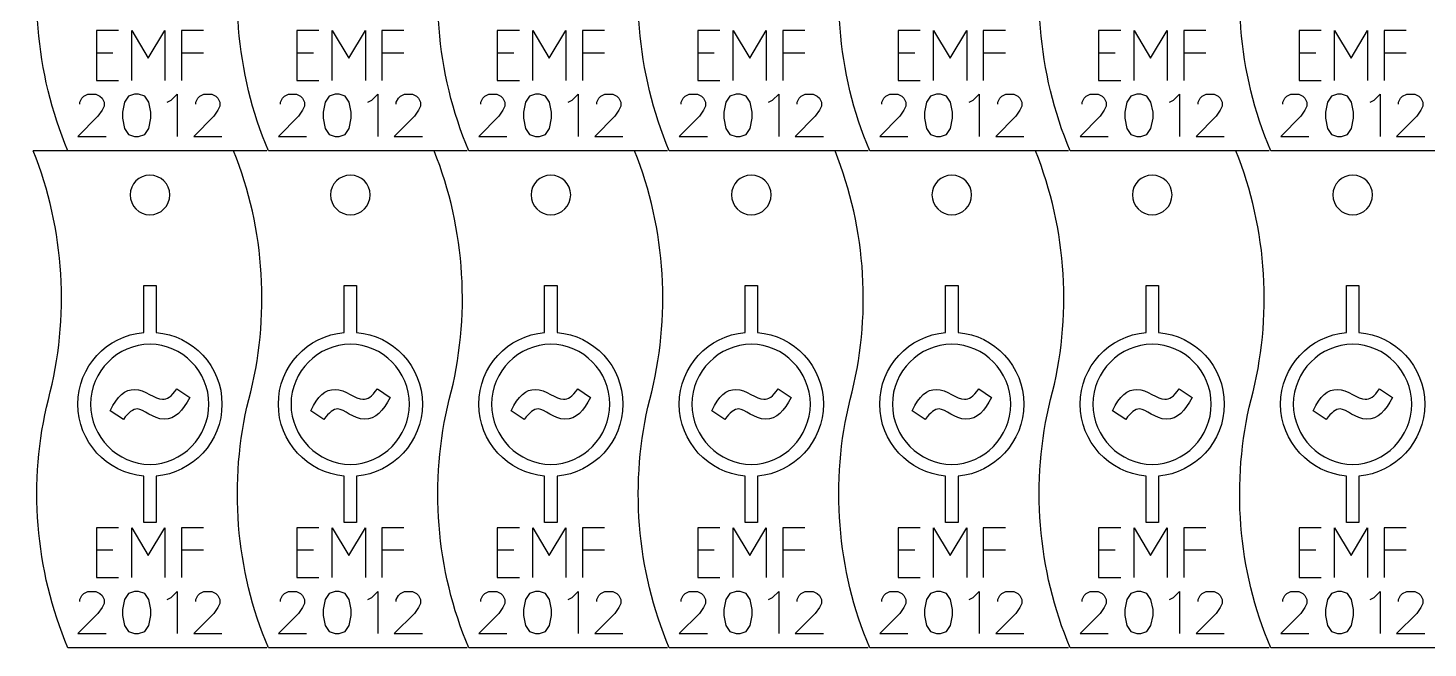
# Model space of a CAD drawing. Header units: millimetres. Extents: x 17 to 566, y -11 to 289.
# Drawn here: x 17.2 to 158, y -11.3 to 51 of the extents above; entities that cross this region are included whole.
import ezdxf

# ---------------------------------------------------------------- set-up
doc = ezdxf.new("R2010")
doc.units = ezdxf.units.MM
doc.layers.add('cut', color=7, linetype='CONTINUOUS')

msp = doc.modelspace()

# ---------------------------------------------------------------- linework, layer by layer
at = {"layer": 'cut', "color": 5}
for points in [[(24.03499, 50.748061), (24.03499, 45.748059)], [(26.25721, 50.748061), (24.03499, 50.748061)], [(27.597566, 50.748061), (29.264229, 47.970283)], [(27.597566, 45.748059), (27.597566, 50.748061)], [(29.264229, 47.970283), (30.930895, 50.748061)], [(30.930895, 50.748061), (30.930895, 45.748059)], [(32.597561, 50.748061), (32.597561, 45.748059)], [(34.819785, 50.748061), (32.597561, 50.748061)], [(44.204227, 50.748061), (44.204227, 45.748059)], [(46.426447, 50.748061), (44.204227, 50.748061)], [(47.766803, 50.748061), (49.433466, 47.970283)], [(47.766803, 45.748059), (47.766803, 50.748061)], [(49.433466, 47.970283), (51.100132, 50.748061)], [(51.100132, 50.748061), (51.100132, 45.748059)], [(52.766798, 50.748061), (52.766798, 45.748059)], [(54.989022, 50.748061), (52.766798, 50.748061)], [(64.373464, 50.748061), (64.373464, 45.748059)], [(66.595684, 50.748061), (64.373464, 50.748061)], [(67.936039, 50.748061), (69.602703, 47.970283)], [(67.936039, 45.748059), (67.936039, 50.748061)], [(69.602703, 47.970283), (71.269369, 50.748061)], [(71.269369, 50.748061), (71.269369, 45.748059)], [(72.936035, 50.748061), (72.936035, 45.748059)], [(75.158259, 50.748061), (72.936035, 50.748061)], [(84.542701, 50.748061), (84.542701, 45.748059)], [(86.764921, 50.748061), (84.542701, 50.748061)], [(88.105276, 50.748061), (89.77194, 47.970283)], [(88.105276, 45.748059), (88.105276, 50.748061)], [(89.77194, 47.970283), (91.438606, 50.748061)], [(91.438606, 50.748061), (91.438606, 45.748059)], [(93.105272, 50.748061), (93.105272, 45.748059)], [(95.327495, 50.748061), (93.105272, 50.748061)], [(104.711937, 50.748061), (104.711937, 45.748059)], [(106.934158, 50.748061), (104.711937, 50.748061)], [(108.274513, 50.748061), (109.941177, 47.970283)], [(108.274513, 45.748059), (108.274513, 50.748061)], [(109.941177, 47.970283), (111.607843, 50.748061)], [(111.607843, 50.748061), (111.607843, 45.748059)], [(113.274509, 50.748061), (113.274509, 45.748059)], [(115.496732, 50.748061), (113.274509, 50.748061)], [(124.881174, 50.748061), (124.881174, 45.748059)], [(127.103395, 50.748061), (124.881174, 50.748061)], [(128.44375, 50.748061), (130.110413, 47.970283)], [(128.44375, 45.748059), (128.44375, 50.748061)], [(130.110413, 47.970283), (131.77708, 50.748061)], [(131.77708, 50.748061), (131.77708, 45.748059)], [(133.443746, 50.748061), (133.443746, 45.748059)], [(135.665969, 50.748061), (133.443746, 50.748061)], [(145.050411, 50.748061), (145.050411, 45.748059)], [(147.272632, 50.748061), (145.050411, 50.748061)], [(148.612987, 50.748061), (150.27965, 47.970283)], [(148.612987, 45.748059), (148.612987, 50.748061)], [(150.27965, 47.970283), (151.946316, 50.748061)], [(151.946316, 50.748061), (151.946316, 45.748059)], [(153.612983, 50.748061), (153.612983, 45.748059)], [(155.835206, 50.748061), (153.612983, 50.748061)], [(24.03499, 48.525837), (25.701653, 48.525837)], [(32.597561, 48.525837), (34.819785, 48.525837)], [(44.204227, 48.525837), (45.87089, 48.525837)], [(52.766798, 48.525837), (54.989022, 48.525837)], [(64.373464, 48.525837), (66.040127, 48.525837)], [(72.936035, 48.525837), (75.158259, 48.525837)], [(84.542701, 48.525837), (86.209364, 48.525837)], [(93.105272, 48.525837), (95.327495, 48.525837)], [(104.711937, 48.525837), (106.378601, 48.525837)], [(113.274509, 48.525837), (115.496732, 48.525837)], [(124.881174, 48.525837), (126.547838, 48.525837)], [(133.443746, 48.525837), (135.665969, 48.525837)], [(145.050411, 48.525837), (146.717075, 48.525837)], [(153.612983, 48.525837), (155.835206, 48.525837)], [(24.03499, 45.748059), (26.25721, 45.748059)], [(44.204227, 45.748059), (46.426447, 45.748059)], [(64.373464, 45.748059), (66.595684, 45.748059)], [(84.542701, 45.748059), (86.764921, 45.748059)], [(104.711937, 45.748059), (106.934158, 45.748059)], [(124.881174, 45.748059), (127.103395, 45.748059)], [(145.050411, 45.748059), (147.272632, 45.748059)], [(22.381932, 43.549043), (22.583953, 43.953084)], [(22.583953, 43.953084), (22.785973, 44.155104)], [(22.785973, 44.155104), (23.190014, 44.357124)], [(23.190014, 44.357124), (23.998095, 44.357124)], [(23.998095, 44.357124), (24.402136, 44.155104)], [(24.402136, 44.155104), (24.604156, 43.953084)], [(24.604156, 43.953084), (24.806176, 43.549043)], [(27.280924, 44.155104), (26.876883, 43.549043)], [(27.886985, 44.357124), (27.280924, 44.155104)], [(28.291025, 44.357124), (27.886985, 44.357124)], [(28.897083, 44.155104), (28.291025, 44.357124)], [(29.301124, 43.549043), (28.897083, 44.155104)], [(31.16981, 43.549043), (31.573851, 43.751063)], [(31.573851, 43.751063), (32.179912, 44.357124)], [(32.179912, 44.357124), (32.179912, 40.114675)], [(34.048598, 43.549043), (34.250619, 43.953084)], [(34.250619, 43.953084), (34.452639, 44.155104)], [(34.452639, 44.155104), (34.85668, 44.357124)], [(34.85668, 44.357124), (35.664761, 44.357124)], [(35.664761, 44.357124), (36.068802, 44.155104)], [(36.068802, 44.155104), (36.270822, 43.953084)], [(36.270822, 43.953084), (36.472842, 43.549043)], [(42.551169, 43.549043), (42.75319, 43.953084)], [(42.75319, 43.953084), (42.95521, 44.155104)], [(42.95521, 44.155104), (43.359251, 44.357124)], [(43.359251, 44.357124), (44.167332, 44.357124)], [(44.167332, 44.357124), (44.571372, 44.155104)], [(44.571372, 44.155104), (44.773393, 43.953084)], [(44.773393, 43.953084), (44.975413, 43.549043)], [(47.450161, 44.155104), (47.04612, 43.549043)], [(48.056221, 44.357124), (47.450161, 44.155104)], [(48.460262, 44.357124), (48.056221, 44.357124)], [(49.06632, 44.155104), (48.460262, 44.357124)], [(49.470361, 43.549043), (49.06632, 44.155104)], [(51.339047, 43.549043), (51.743088, 43.751063)], [(51.743088, 43.751063), (52.349149, 44.357124)], [(52.349149, 44.357124), (52.349149, 40.114675)], [(54.217835, 43.549043), (54.419856, 43.953084)], [(54.419856, 43.953084), (54.621876, 44.155104)], [(54.621876, 44.155104), (55.025917, 44.357124)], [(55.025917, 44.357124), (55.833998, 44.357124)], [(55.833998, 44.357124), (56.238038, 44.155104)], [(56.238038, 44.155104), (56.440059, 43.953084)], [(56.440059, 43.953084), (56.642079, 43.549043)], [(62.720406, 43.549043), (62.922427, 43.953084)], [(62.922427, 43.953084), (63.124447, 44.155104)], [(63.124447, 44.155104), (63.528488, 44.357124)], [(63.528488, 44.357124), (64.336569, 44.357124)], [(64.336569, 44.357124), (64.740609, 44.155104)], [(64.740609, 44.155104), (64.94263, 43.953084)], [(64.94263, 43.953084), (65.14465, 43.549043)], [(67.619397, 44.155104), (67.215357, 43.549043)], [(68.225458, 44.357124), (67.619397, 44.155104)], [(68.629499, 44.357124), (68.225458, 44.357124)], [(69.235557, 44.155104), (68.629499, 44.357124)], [(69.639598, 43.549043), (69.235557, 44.155104)], [(71.508284, 43.549043), (71.912325, 43.751063)], [(71.912325, 43.751063), (72.518386, 44.357124)], [(72.518386, 44.357124), (72.518386, 40.114675)], [(74.387072, 43.549043), (74.589092, 43.953084)], [(74.589092, 43.953084), (74.791113, 44.155104)], [(74.791113, 44.155104), (75.195153, 44.357124)], [(75.195153, 44.357124), (76.003235, 44.357124)], [(76.003235, 44.357124), (76.407275, 44.155104)], [(76.407275, 44.155104), (76.609296, 43.953084)], [(76.609296, 43.953084), (76.811316, 43.549043)], [(82.889643, 43.549043), (83.091663, 43.953084)], [(83.091663, 43.953084), (83.293684, 44.155104)], [(83.293684, 44.155104), (83.697724, 44.357124)], [(83.697724, 44.357124), (84.505806, 44.357124)], [(84.505806, 44.357124), (84.909846, 44.155104)], [(84.909846, 44.155104), (85.111867, 43.953084)], [(85.111867, 43.953084), (85.313887, 43.549043)], [(87.788634, 44.155104), (87.384594, 43.549043)], [(88.394695, 44.357124), (87.788634, 44.155104)], [(88.798736, 44.357124), (88.394695, 44.357124)], [(89.404794, 44.155104), (88.798736, 44.357124)], [(89.808835, 43.549043), (89.404794, 44.155104)], [(91.677521, 43.549043), (92.081562, 43.751063)], [(92.081562, 43.751063), (92.687623, 44.357124)], [(92.687623, 44.357124), (92.687623, 40.114675)], [(94.556309, 43.549043), (94.758329, 43.953084)], [(94.758329, 43.953084), (94.96035, 44.155104)], [(94.96035, 44.155104), (95.36439, 44.357124)], [(95.36439, 44.357124), (96.172472, 44.357124)], [(96.172472, 44.357124), (96.576512, 44.155104)], [(96.576512, 44.155104), (96.778532, 43.953084)], [(96.778532, 43.953084), (96.980553, 43.549043)], [(103.05888, 43.549043), (103.2609, 43.953084)], [(103.2609, 43.953084), (103.462921, 44.155104)], [(103.462921, 44.155104), (103.866961, 44.357124)], [(103.866961, 44.357124), (104.675043, 44.357124)], [(104.675043, 44.357124), (105.079083, 44.155104)], [(105.079083, 44.155104), (105.281103, 43.953084)], [(105.281103, 43.953084), (105.483124, 43.549043)], [(107.957871, 44.155104), (107.553831, 43.549043)], [(108.563932, 44.357124), (107.957871, 44.155104)], [(108.967973, 44.357124), (108.563932, 44.357124)], [(109.574031, 44.155104), (108.967973, 44.357124)], [(109.978071, 43.549043), (109.574031, 44.155104)], [(111.846758, 43.549043), (112.250799, 43.751063)], [(112.250799, 43.751063), (112.856859, 44.357124)], [(112.856859, 44.357124), (112.856859, 40.114675)], [(114.725546, 43.549043), (114.927566, 43.953084)], [(114.927566, 43.953084), (115.129587, 44.155104)], [(115.129587, 44.155104), (115.533627, 44.357124)], [(115.533627, 44.357124), (116.341708, 44.357124)], [(116.341708, 44.357124), (116.745749, 44.155104)], [(116.745749, 44.155104), (116.947769, 43.953084)], [(116.947769, 43.953084), (117.14979, 43.549043)], [(123.228117, 43.549043), (123.430137, 43.953084)], [(123.430137, 43.953084), (123.632158, 44.155104)], [(123.632158, 44.155104), (124.036198, 44.357124)], [(124.036198, 44.357124), (124.844279, 44.357124)], [(124.844279, 44.357124), (125.24832, 44.155104)], [(125.24832, 44.155104), (125.45034, 43.953084)], [(125.45034, 43.953084), (125.652361, 43.549043)], [(128.127108, 44.155104), (127.723067, 43.549043)], [(128.733169, 44.357124), (128.127108, 44.155104)], [(129.13721, 44.357124), (128.733169, 44.357124)], [(129.743268, 44.155104), (129.13721, 44.357124)], [(130.147308, 43.549043), (129.743268, 44.155104)], [(132.015995, 43.549043), (132.420035, 43.751063)], [(132.420035, 43.751063), (133.026096, 44.357124)], [(133.026096, 44.357124), (133.026096, 40.114675)], [(134.894783, 43.549043), (135.096803, 43.953084)], [(135.096803, 43.953084), (135.298823, 44.155104)], [(135.298823, 44.155104), (135.702864, 44.357124)], [(135.702864, 44.357124), (136.510945, 44.357124)], [(136.510945, 44.357124), (136.914986, 44.155104)], [(136.914986, 44.155104), (137.117006, 43.953084)], [(137.117006, 43.953084), (137.319027, 43.549043)], [(143.397354, 43.549043), (143.599374, 43.953084)], [(143.599374, 43.953084), (143.801394, 44.155104)], [(143.801394, 44.155104), (144.205435, 44.357124)], [(144.205435, 44.357124), (145.013516, 44.357124)], [(145.013516, 44.357124), (145.417557, 44.155104)], [(145.417557, 44.155104), (145.619577, 43.953084)], [(145.619577, 43.953084), (145.821598, 43.549043)], [(148.296345, 44.155104), (147.892304, 43.549043)], [(148.902406, 44.357124), (148.296345, 44.155104)], [(149.306447, 44.357124), (148.902406, 44.357124)], [(149.912505, 44.155104), (149.306447, 44.357124)], [(150.316545, 43.549043), (149.912505, 44.155104)], [(152.185232, 43.549043), (152.589272, 43.751063)], [(152.589272, 43.751063), (153.195333, 44.357124)], [(153.195333, 44.357124), (153.195333, 40.114675)], [(155.06402, 43.549043), (155.26604, 43.953084)], [(155.26604, 43.953084), (155.46806, 44.155104)], [(155.46806, 44.155104), (155.872101, 44.357124)], [(155.872101, 44.357124), (156.680182, 44.357124)], [(156.680182, 44.357124), (157.084223, 44.155104)], [(157.084223, 44.155104), (157.286243, 43.953084)], [(157.286243, 43.953084), (157.488263, 43.549043)], [(22.381932, 43.347023), (22.381932, 43.549043)], [(24.604156, 42.740962), (24.200115, 42.134901)], [(24.806176, 43.145002), (24.604156, 42.740962)], [(24.806176, 43.549043), (24.806176, 43.145002)], [(26.876883, 43.549043), (26.674863, 42.538941)], [(26.674863, 42.538941), (26.674863, 41.93288)], [(29.503144, 42.538941), (29.301124, 43.549043)], [(29.503144, 41.93288), (29.503144, 42.538941)], [(34.048598, 43.347023), (34.048598, 43.549043)], [(36.270822, 42.740962), (35.866781, 42.134901)], [(36.472842, 43.145002), (36.270822, 42.740962)], [(36.472842, 43.549043), (36.472842, 43.145002)], [(42.551169, 43.347023), (42.551169, 43.549043)], [(44.773393, 42.740962), (44.369352, 42.134901)], [(44.975413, 43.145002), (44.773393, 42.740962)], [(44.975413, 43.549043), (44.975413, 43.145002)], [(47.04612, 43.549043), (46.8441, 42.538941)], [(46.8441, 42.538941), (46.8441, 41.93288)], [(49.672381, 42.538941), (49.470361, 43.549043)], [(49.672381, 41.93288), (49.672381, 42.538941)], [(54.217835, 43.347023), (54.217835, 43.549043)], [(56.440059, 42.740962), (56.036018, 42.134901)], [(56.642079, 43.145002), (56.440059, 42.740962)], [(56.642079, 43.549043), (56.642079, 43.145002)], [(62.720406, 43.347023), (62.720406, 43.549043)], [(64.94263, 42.740962), (64.538589, 42.134901)], [(65.14465, 43.145002), (64.94263, 42.740962)], [(65.14465, 43.549043), (65.14465, 43.145002)], [(67.215357, 43.549043), (67.013336, 42.538941)], [(67.013336, 42.538941), (67.013336, 41.93288)], [(69.841618, 42.538941), (69.639598, 43.549043)], [(69.841618, 41.93288), (69.841618, 42.538941)], [(74.387072, 43.347023), (74.387072, 43.549043)], [(76.609296, 42.740962), (76.205255, 42.134901)], [(76.811316, 43.145002), (76.609296, 42.740962)], [(76.811316, 43.549043), (76.811316, 43.145002)], [(82.889643, 43.347023), (82.889643, 43.549043)], [(85.111867, 42.740962), (84.707826, 42.134901)], [(85.313887, 43.145002), (85.111867, 42.740962)], [(85.313887, 43.549043), (85.313887, 43.145002)], [(87.384594, 43.549043), (87.182573, 42.538941)], [(87.182573, 42.538941), (87.182573, 41.93288)], [(90.010855, 42.538941), (89.808835, 43.549043)], [(90.010855, 41.93288), (90.010855, 42.538941)], [(94.556309, 43.347023), (94.556309, 43.549043)], [(96.778532, 42.740962), (96.374492, 42.134901)], [(96.980553, 43.145002), (96.778532, 42.740962)], [(96.980553, 43.549043), (96.980553, 43.145002)], [(103.05888, 43.347023), (103.05888, 43.549043)], [(105.281103, 42.740962), (104.877063, 42.134901)], [(105.483124, 43.145002), (105.281103, 42.740962)], [(105.483124, 43.549043), (105.483124, 43.145002)], [(107.553831, 43.549043), (107.35181, 42.538941)], [(107.35181, 42.538941), (107.35181, 41.93288)], [(110.180092, 42.538941), (109.978071, 43.549043)], [(110.180092, 41.93288), (110.180092, 42.538941)], [(114.725546, 43.347023), (114.725546, 43.549043)], [(116.947769, 42.740962), (116.543729, 42.134901)], [(117.14979, 43.145002), (116.947769, 42.740962)], [(117.14979, 43.549043), (117.14979, 43.145002)], [(123.228117, 43.347023), (123.228117, 43.549043)], [(125.45034, 42.740962), (125.0463, 42.134901)], [(125.652361, 43.145002), (125.45034, 42.740962)], [(125.652361, 43.549043), (125.652361, 43.145002)], [(127.723067, 43.549043), (127.521047, 42.538941)], [(127.521047, 42.538941), (127.521047, 41.93288)], [(130.349329, 42.538941), (130.147308, 43.549043)], [(130.349329, 41.93288), (130.349329, 42.538941)], [(134.894783, 43.347023), (134.894783, 43.549043)], [(137.117006, 42.740962), (136.712966, 42.134901)], [(137.319027, 43.145002), (137.117006, 42.740962)], [(137.319027, 43.549043), (137.319027, 43.145002)], [(143.397354, 43.347023), (143.397354, 43.549043)], [(145.619577, 42.740962), (145.215537, 42.134901)], [(145.821598, 43.145002), (145.619577, 42.740962)], [(145.821598, 43.549043), (145.821598, 43.145002)], [(147.892304, 43.549043), (147.690284, 42.538941)], [(147.690284, 42.538941), (147.690284, 41.93288)], [(150.518566, 42.538941), (150.316545, 43.549043)], [(150.518566, 41.93288), (150.518566, 42.538941)], [(155.06402, 43.347023), (155.06402, 43.549043)], [(157.286243, 42.740962), (156.882203, 42.134901)], [(157.488263, 43.145002), (157.286243, 42.740962)], [(157.488263, 43.549043), (157.488263, 43.145002)], [(24.200115, 42.134901), (22.179912, 40.114675)], [(26.674863, 41.93288), (26.876883, 40.922762)], [(26.876883, 40.922762), (27.280924, 40.316718)], [(28.897083, 40.316718), (29.301124, 40.922762)], [(29.301124, 40.922762), (29.503144, 41.93288)], [(35.866781, 42.134901), (33.846581, 40.114675)], [(44.369352, 42.134901), (42.349149, 40.114675)], [(46.8441, 41.93288), (47.04612, 40.922762)], [(47.04612, 40.922762), (47.450161, 40.316718)], [(49.06632, 40.316718), (49.470361, 40.922762)], [(49.470361, 40.922762), (49.672381, 41.93288)], [(56.036018, 42.134901), (54.015818, 40.114675)], [(64.538589, 42.134901), (62.518386, 40.114675)], [(67.013336, 41.93288), (67.215357, 40.922762)], [(67.215357, 40.922762), (67.619397, 40.316718)], [(69.235557, 40.316718), (69.639598, 40.922762)], [(69.639598, 40.922762), (69.841618, 41.93288)], [(76.205255, 42.134901), (74.185055, 40.114675)], [(84.707826, 42.134901), (82.687623, 40.114675)], [(87.182573, 41.93288), (87.384594, 40.922762)], [(87.384594, 40.922762), (87.788634, 40.316718)], [(89.404794, 40.316718), (89.808835, 40.922762)], [(89.808835, 40.922762), (90.010855, 41.93288)], [(96.374492, 42.134901), (94.354292, 40.114675)], [(104.877063, 42.134901), (102.85686, 40.114675)], [(107.35181, 41.93288), (107.553831, 40.922762)], [(107.553831, 40.922762), (107.957871, 40.316718)], [(109.574031, 40.316718), (109.978071, 40.922762)], [(109.978071, 40.922762), (110.180092, 41.93288)], [(116.543729, 42.134901), (114.523528, 40.114675)], [(125.0463, 42.134901), (123.026097, 40.114675)], [(127.521047, 41.93288), (127.723067, 40.922762)], [(127.723067, 40.922762), (128.127108, 40.316718)], [(129.743268, 40.316718), (130.147308, 40.922762)], [(130.147308, 40.922762), (130.349329, 41.93288)], [(136.712966, 42.134901), (134.692765, 40.114675)], [(145.215537, 42.134901), (143.195334, 40.114675)], [(147.690284, 41.93288), (147.892304, 40.922762)], [(147.892304, 40.922762), (148.296345, 40.316718)], [(149.912505, 40.316718), (150.316545, 40.922762)], [(150.316545, 40.922762), (150.518566, 41.93288)], [(156.882203, 42.134901), (154.862002, 40.114675)], [(22.179912, 40.114675), (25.008197, 40.114675)], [(27.280924, 40.316718), (27.886985, 40.114675)], [(27.886985, 40.114675), (28.291025, 40.114675)], [(28.291025, 40.114675), (28.897083, 40.316718)], [(33.846581, 40.114675), (36.674862, 40.114675)], [(42.349149, 40.114675), (45.177433, 40.114675)], [(47.450161, 40.316718), (48.056221, 40.114675)], [(48.056221, 40.114675), (48.460262, 40.114675)], [(48.460262, 40.114675), (49.06632, 40.316718)], [(54.015818, 40.114675), (56.844099, 40.114675)], [(62.518386, 40.114675), (65.34667, 40.114675)], [(67.619397, 40.316718), (68.225458, 40.114675)], [(68.225458, 40.114675), (68.629499, 40.114675)], [(68.629499, 40.114675), (69.235557, 40.316718)], [(74.185055, 40.114675), (77.013336, 40.114675)], [(82.687623, 40.114675), (85.515907, 40.114675)], [(87.788634, 40.316718), (88.394695, 40.114675)], [(88.394695, 40.114675), (88.798736, 40.114675)], [(88.798736, 40.114675), (89.404794, 40.316718)], [(94.354292, 40.114675), (97.182573, 40.114675)], [(102.85686, 40.114675), (105.685144, 40.114675)], [(107.957871, 40.316718), (108.563932, 40.114675)], [(108.563932, 40.114675), (108.967973, 40.114675)], [(108.967973, 40.114675), (109.574031, 40.316718)], [(114.523528, 40.114675), (117.35181, 40.114675)], [(123.026097, 40.114675), (125.854381, 40.114675)], [(128.127108, 40.316718), (128.733169, 40.114675)], [(128.733169, 40.114675), (129.13721, 40.114675)], [(129.13721, 40.114675), (129.743268, 40.316718)], [(134.692765, 40.114675), (137.521047, 40.114675)], [(143.195334, 40.114675), (146.023618, 40.114675)], [(148.296345, 40.316718), (148.902406, 40.114675)], [(148.902406, 40.114675), (149.306447, 40.114675)], [(149.306447, 40.114675), (149.912505, 40.316718)], [(154.862002, 40.114675), (157.690284, 40.114675)], [(28.799192, 25.104381), (30.055586, 25.104381), (30.055586, 20.389224)], [(28.799192, 20.389224), (28.799192, 25.104381)], [(48.968429, 25.104381), (50.224823, 25.104381), (50.224823, 20.389224)], [(48.968429, 20.389224), (48.968429, 25.104381)], [(69.137665, 25.104381), (70.39406, 25.104381), (70.39406, 20.389224)], [(69.137665, 20.389224), (69.137665, 25.104381)], [(89.306902, 25.104381), (90.563296, 25.104381), (90.563296, 20.389224)], [(89.306902, 20.389224), (89.306902, 25.104381)], [(109.476139, 25.104381), (110.732533, 25.104381), (110.732533, 20.389224)], [(109.476139, 20.389224), (109.476139, 25.104381)], [(129.645376, 25.104381), (130.90177, 25.104381), (130.90177, 20.389224)], [(129.645376, 20.389224), (129.645376, 25.104381)], [(149.814613, 25.104381), (151.071007, 25.104381), (151.071007, 20.389224)], [(149.814613, 20.389224), (149.814613, 25.104381)], [(32.137833, 14.724516), (33.432259, 13.861481)], [(52.307069, 14.724516), (53.601496, 13.861481)], [(72.476306, 14.724516), (73.770733, 13.861481)], [(92.645543, 14.724516), (93.93997, 13.861481)], [(112.81478, 14.724516), (114.109206, 13.861481)], [(132.984017, 14.724516), (134.278443, 13.861481)], [(153.153254, 14.724516), (154.44768, 13.861481)], [(23.452969, 13.186261), (23.452969, 13.186261)], [(43.622206, 13.186261), (43.622206, 13.186261)], [(63.791442, 13.186261), (63.791442, 13.186261)], [(83.960679, 13.186261), (83.960679, 13.186261)], [(104.129916, 13.186261), (104.129916, 13.186261)], [(124.299153, 13.186261), (124.299153, 13.186261)], [(144.46839, 13.186261), (144.46839, 13.186261)], [(26.754438, 11.648096), (25.441264, 12.510906)], [(46.923675, 11.648096), (45.610501, 12.510906)], [(67.092912, 11.648096), (65.779737, 12.510906)], [(87.262149, 11.648096), (85.948974, 12.510906)], [(107.431386, 11.648096), (106.118211, 12.510906)], [(127.600623, 11.648096), (126.287448, 12.510906)], [(147.769859, 11.648096), (146.456685, 12.510906)], [(30.055586, 5.945452), (30.055586, 1.280584), (28.799192, 1.280584), (28.799192, 5.945452)], [(50.224823, 5.945452), (50.224823, 1.280584), (48.968429, 1.280584), (48.968429, 5.945452)], [(70.39406, 5.945452), (70.39406, 1.280584), (69.137665, 1.280584), (69.137665, 5.945452)], [(90.563296, 5.945452), (90.563296, 1.280584), (89.306902, 1.280584), (89.306902, 5.945452)], [(110.732533, 5.945452), (110.732533, 1.280584), (109.476139, 1.280584), (109.476139, 5.945452)], [(130.90177, 5.945452), (130.90177, 1.280584), (129.645376, 1.280584), (129.645376, 5.945452)], [(151.071007, 5.945452), (151.071007, 1.280584), (149.814613, 1.280584), (149.814613, 5.945452)], [(24.03499, 0.748087), (24.03499, -4.251914)], [(26.25721, 0.748087), (24.03499, 0.748087)], [(27.597566, 0.748087), (29.264229, -2.029691)], [(27.597566, -4.251914), (27.597566, 0.748087)], [(29.264229, -2.029691), (30.930895, 0.748087)], [(30.930895, 0.748087), (30.930895, -4.251914)], [(32.597561, 0.748087), (32.597561, -4.251914)], [(34.819785, 0.748087), (32.597561, 0.748087)], [(44.204227, 0.748087), (44.204227, -4.251914)], [(46.426447, 0.748087), (44.204227, 0.748087)], [(47.766803, 0.748087), (49.433466, -2.029691)], [(47.766803, -4.251914), (47.766803, 0.748087)], [(49.433466, -2.029691), (51.100132, 0.748087)], [(51.100132, 0.748087), (51.100132, -4.251914)], [(52.766798, 0.748087), (52.766798, -4.251914)], [(54.989022, 0.748087), (52.766798, 0.748087)], [(64.373464, 0.748087), (64.373464, -4.251914)], [(66.595684, 0.748087), (64.373464, 0.748087)], [(67.936039, 0.748087), (69.602703, -2.029691)], [(67.936039, -4.251914), (67.936039, 0.748087)], [(69.602703, -2.029691), (71.269369, 0.748087)], [(71.269369, 0.748087), (71.269369, -4.251914)], [(72.936035, 0.748087), (72.936035, -4.251914)], [(75.158259, 0.748087), (72.936035, 0.748087)], [(84.542701, 0.748087), (84.542701, -4.251914)], [(86.764921, 0.748087), (84.542701, 0.748087)], [(88.105276, 0.748087), (89.77194, -2.029691)], [(88.105276, -4.251914), (88.105276, 0.748087)], [(89.77194, -2.029691), (91.438606, 0.748087)], [(91.438606, 0.748087), (91.438606, -4.251914)], [(93.105272, 0.748087), (93.105272, -4.251914)], [(95.327495, 0.748087), (93.105272, 0.748087)], [(104.711937, 0.748087), (104.711937, -4.251914)], [(106.934158, 0.748087), (104.711937, 0.748087)], [(108.274513, 0.748087), (109.941177, -2.029691)], [(108.274513, -4.251914), (108.274513, 0.748087)], [(109.941177, -2.029691), (111.607843, 0.748087)], [(111.607843, 0.748087), (111.607843, -4.251914)], [(113.274509, 0.748087), (113.274509, -4.251914)], [(115.496732, 0.748087), (113.274509, 0.748087)], [(124.881174, 0.748087), (124.881174, -4.251914)], [(127.103395, 0.748087), (124.881174, 0.748087)], [(128.44375, 0.748087), (130.110413, -2.029691)], [(128.44375, -4.251914), (128.44375, 0.748087)], [(130.110413, -2.029691), (131.77708, 0.748087)], [(131.77708, 0.748087), (131.77708, -4.251914)], [(133.443746, 0.748087), (133.443746, -4.251914)], [(135.665969, 0.748087), (133.443746, 0.748087)], [(145.050411, 0.748087), (145.050411, -4.251914)], [(147.272632, 0.748087), (145.050411, 0.748087)], [(148.612987, 0.748087), (150.27965, -2.029691)], [(148.612987, -4.251914), (148.612987, 0.748087)], [(150.27965, -2.029691), (151.946316, 0.748087)], [(151.946316, 0.748087), (151.946316, -4.251914)], [(153.612983, 0.748087), (153.612983, -4.251914)], [(155.835206, 0.748087), (153.612983, 0.748087)], [(24.03499, -1.474136), (25.701653, -1.474136)], [(32.597561, -1.474136), (34.819785, -1.474136)], [(44.204227, -1.474136), (45.87089, -1.474136)], [(52.766798, -1.474136), (54.989022, -1.474136)], [(64.373464, -1.474136), (66.040127, -1.474136)], [(72.936035, -1.474136), (75.158259, -1.474136)], [(84.542701, -1.474136), (86.209364, -1.474136)], [(93.105272, -1.474136), (95.327495, -1.474136)], [(104.711937, -1.474136), (106.378601, -1.474136)], [(113.274509, -1.474136), (115.496732, -1.474136)], [(124.881174, -1.474136), (126.547838, -1.474136)], [(133.443746, -1.474136), (135.665969, -1.474136)], [(145.050411, -1.474136), (146.717075, -1.474136)], [(153.612983, -1.474136), (155.835206, -1.474136)], [(24.03499, -4.251914), (26.25721, -4.251914)], [(44.204227, -4.251914), (46.426447, -4.251914)], [(64.373464, -4.251914), (66.595684, -4.251914)], [(84.542701, -4.251914), (86.764921, -4.251914)], [(104.711937, -4.251914), (106.934158, -4.251914)], [(124.881174, -4.251914), (127.103395, -4.251914)], [(145.050411, -4.251914), (147.272632, -4.251914)], [(22.381932, -6.45093), (22.583953, -6.04689)], [(22.381932, -6.652951), (22.381932, -6.45093)], [(22.583953, -6.04689), (22.785973, -5.844869)], [(22.785973, -5.844869), (23.190014, -5.642849)], [(23.190014, -5.642849), (23.998095, -5.642849)], [(23.998095, -5.642849), (24.402136, -5.844869)], [(24.402136, -5.844869), (24.604156, -6.04689)], [(24.604156, -6.04689), (24.806176, -6.45093)], [(24.806176, -6.854971), (24.604156, -7.259012)], [(24.806176, -6.45093), (24.806176, -6.854971)], [(26.876883, -6.45093), (26.674863, -7.461032)], [(27.280924, -5.844869), (26.876883, -6.45093)], [(27.886985, -5.642849), (27.280924, -5.844869)], [(28.291025, -5.642849), (27.886985, -5.642849)], [(28.897083, -5.844869), (28.291025, -5.642849)], [(29.301124, -6.45093), (28.897083, -5.844869)], [(29.503144, -7.461032), (29.301124, -6.45093)], [(31.16981, -6.45093), (31.573851, -6.24891)], [(31.573851, -6.24891), (32.179912, -5.642849)], [(32.179912, -5.642849), (32.179912, -9.885298)], [(34.048598, -6.45093), (34.250619, -6.04689)], [(34.048598, -6.652951), (34.048598, -6.45093)], [(34.250619, -6.04689), (34.452639, -5.844869)], [(34.452639, -5.844869), (34.85668, -5.642849)], [(34.85668, -5.642849), (35.664761, -5.642849)], [(35.664761, -5.642849), (36.068802, -5.844869)], [(36.068802, -5.844869), (36.270822, -6.04689)], [(36.270822, -6.04689), (36.472842, -6.45093)], [(36.472842, -6.854971), (36.270822, -7.259012)], [(36.472842, -6.45093), (36.472842, -6.854971)], [(42.551169, -6.45093), (42.75319, -6.04689)], [(42.551169, -6.652951), (42.551169, -6.45093)], [(42.75319, -6.04689), (42.95521, -5.844869)], [(42.95521, -5.844869), (43.359251, -5.642849)], [(43.359251, -5.642849), (44.167332, -5.642849)], [(44.167332, -5.642849), (44.571372, -5.844869)], [(44.571372, -5.844869), (44.773393, -6.04689)], [(44.773393, -6.04689), (44.975413, -6.45093)], [(44.975413, -6.854971), (44.773393, -7.259012)], [(44.975413, -6.45093), (44.975413, -6.854971)], [(47.04612, -6.45093), (46.8441, -7.461032)], [(47.450161, -5.844869), (47.04612, -6.45093)], [(48.056221, -5.642849), (47.450161, -5.844869)], [(48.460262, -5.642849), (48.056221, -5.642849)], [(49.06632, -5.844869), (48.460262, -5.642849)], [(49.470361, -6.45093), (49.06632, -5.844869)], [(49.672381, -7.461032), (49.470361, -6.45093)], [(51.339047, -6.45093), (51.743088, -6.24891)], [(51.743088, -6.24891), (52.349149, -5.642849)], [(52.349149, -5.642849), (52.349149, -9.885298)], [(54.217835, -6.45093), (54.419856, -6.04689)], [(54.217835, -6.652951), (54.217835, -6.45093)], [(54.419856, -6.04689), (54.621876, -5.844869)], [(54.621876, -5.844869), (55.025917, -5.642849)], [(55.025917, -5.642849), (55.833998, -5.642849)], [(55.833998, -5.642849), (56.238038, -5.844869)], [(56.238038, -5.844869), (56.440059, -6.04689)], [(56.440059, -6.04689), (56.642079, -6.45093)], [(56.642079, -6.854971), (56.440059, -7.259012)], [(56.642079, -6.45093), (56.642079, -6.854971)], [(62.720406, -6.45093), (62.922427, -6.04689)], [(62.720406, -6.652951), (62.720406, -6.45093)], [(62.922427, -6.04689), (63.124447, -5.844869)], [(63.124447, -5.844869), (63.528488, -5.642849)], [(63.528488, -5.642849), (64.336569, -5.642849)], [(64.336569, -5.642849), (64.740609, -5.844869)], [(64.740609, -5.844869), (64.94263, -6.04689)], [(64.94263, -6.04689), (65.14465, -6.45093)], [(65.14465, -6.854971), (64.94263, -7.259012)], [(65.14465, -6.45093), (65.14465, -6.854971)], [(67.215357, -6.45093), (67.013336, -7.461032)], [(67.619397, -5.844869), (67.215357, -6.45093)], [(68.225458, -5.642849), (67.619397, -5.844869)], [(68.629499, -5.642849), (68.225458, -5.642849)], [(69.235557, -5.844869), (68.629499, -5.642849)], [(69.639598, -6.45093), (69.235557, -5.844869)], [(69.841618, -7.461032), (69.639598, -6.45093)], [(71.508284, -6.45093), (71.912325, -6.24891)], [(71.912325, -6.24891), (72.518386, -5.642849)], [(72.518386, -5.642849), (72.518386, -9.885298)], [(74.387072, -6.45093), (74.589092, -6.04689)], [(74.387072, -6.652951), (74.387072, -6.45093)], [(74.589092, -6.04689), (74.791113, -5.844869)], [(74.791113, -5.844869), (75.195153, -5.642849)], [(75.195153, -5.642849), (76.003235, -5.642849)], [(76.003235, -5.642849), (76.407275, -5.844869)], [(76.407275, -5.844869), (76.609296, -6.04689)], [(76.609296, -6.04689), (76.811316, -6.45093)], [(76.811316, -6.854971), (76.609296, -7.259012)], [(76.811316, -6.45093), (76.811316, -6.854971)], [(82.889643, -6.45093), (83.091663, -6.04689)], [(82.889643, -6.652951), (82.889643, -6.45093)], [(83.091663, -6.04689), (83.293684, -5.844869)], [(83.293684, -5.844869), (83.697724, -5.642849)], [(83.697724, -5.642849), (84.505806, -5.642849)], [(84.505806, -5.642849), (84.909846, -5.844869)], [(84.909846, -5.844869), (85.111867, -6.04689)], [(85.111867, -6.04689), (85.313887, -6.45093)], [(85.313887, -6.854971), (85.111867, -7.259012)], [(85.313887, -6.45093), (85.313887, -6.854971)], [(87.384594, -6.45093), (87.182573, -7.461032)], [(87.788634, -5.844869), (87.384594, -6.45093)], [(88.394695, -5.642849), (87.788634, -5.844869)], [(88.798736, -5.642849), (88.394695, -5.642849)], [(89.404794, -5.844869), (88.798736, -5.642849)], [(89.808835, -6.45093), (89.404794, -5.844869)], [(90.010855, -7.461032), (89.808835, -6.45093)], [(91.677521, -6.45093), (92.081562, -6.24891)], [(92.081562, -6.24891), (92.687623, -5.642849)], [(92.687623, -5.642849), (92.687623, -9.885298)], [(94.556309, -6.45093), (94.758329, -6.04689)], [(94.556309, -6.652951), (94.556309, -6.45093)], [(94.758329, -6.04689), (94.96035, -5.844869)], [(94.96035, -5.844869), (95.36439, -5.642849)], [(95.36439, -5.642849), (96.172472, -5.642849)], [(96.172472, -5.642849), (96.576512, -5.844869)], [(96.576512, -5.844869), (96.778532, -6.04689)], [(96.778532, -6.04689), (96.980553, -6.45093)], [(96.980553, -6.854971), (96.778532, -7.259012)], [(96.980553, -6.45093), (96.980553, -6.854971)], [(103.05888, -6.45093), (103.2609, -6.04689)], [(103.05888, -6.652951), (103.05888, -6.45093)], [(103.2609, -6.04689), (103.462921, -5.844869)], [(103.462921, -5.844869), (103.866961, -5.642849)], [(103.866961, -5.642849), (104.675043, -5.642849)], [(104.675043, -5.642849), (105.079083, -5.844869)], [(105.079083, -5.844869), (105.281103, -6.04689)], [(105.281103, -6.04689), (105.483124, -6.45093)], [(105.483124, -6.854971), (105.281103, -7.259012)], [(105.483124, -6.45093), (105.483124, -6.854971)], [(107.553831, -6.45093), (107.35181, -7.461032)], [(107.957871, -5.844869), (107.553831, -6.45093)], [(108.563932, -5.642849), (107.957871, -5.844869)], [(108.967973, -5.642849), (108.563932, -5.642849)], [(109.574031, -5.844869), (108.967973, -5.642849)], [(109.978071, -6.45093), (109.574031, -5.844869)], [(110.180092, -7.461032), (109.978071, -6.45093)], [(111.846758, -6.45093), (112.250799, -6.24891)], [(112.250799, -6.24891), (112.856859, -5.642849)], [(112.856859, -5.642849), (112.856859, -9.885298)], [(114.725546, -6.45093), (114.927566, -6.04689)], [(114.725546, -6.652951), (114.725546, -6.45093)], [(114.927566, -6.04689), (115.129587, -5.844869)], [(115.129587, -5.844869), (115.533627, -5.642849)], [(115.533627, -5.642849), (116.341708, -5.642849)], [(116.341708, -5.642849), (116.745749, -5.844869)], [(116.745749, -5.844869), (116.947769, -6.04689)], [(116.947769, -6.04689), (117.14979, -6.45093)], [(117.14979, -6.854971), (116.947769, -7.259012)], [(117.14979, -6.45093), (117.14979, -6.854971)], [(123.228117, -6.45093), (123.430137, -6.04689)], [(123.228117, -6.652951), (123.228117, -6.45093)], [(123.430137, -6.04689), (123.632158, -5.844869)], [(123.632158, -5.844869), (124.036198, -5.642849)], [(124.036198, -5.642849), (124.844279, -5.642849)], [(124.844279, -5.642849), (125.24832, -5.844869)], [(125.24832, -5.844869), (125.45034, -6.04689)], [(125.45034, -6.04689), (125.652361, -6.45093)], [(125.652361, -6.854971), (125.45034, -7.259012)], [(125.652361, -6.45093), (125.652361, -6.854971)], [(127.723067, -6.45093), (127.521047, -7.461032)], [(128.127108, -5.844869), (127.723067, -6.45093)], [(128.733169, -5.642849), (128.127108, -5.844869)], [(129.13721, -5.642849), (128.733169, -5.642849)], [(129.743268, -5.844869), (129.13721, -5.642849)], [(130.147308, -6.45093), (129.743268, -5.844869)], [(130.349329, -7.461032), (130.147308, -6.45093)], [(132.015995, -6.45093), (132.420035, -6.24891)], [(132.420035, -6.24891), (133.026096, -5.642849)], [(133.026096, -5.642849), (133.026096, -9.885298)], [(134.894783, -6.45093), (135.096803, -6.04689)], [(134.894783, -6.652951), (134.894783, -6.45093)], [(135.096803, -6.04689), (135.298823, -5.844869)], [(135.298823, -5.844869), (135.702864, -5.642849)], [(135.702864, -5.642849), (136.510945, -5.642849)], [(136.510945, -5.642849), (136.914986, -5.844869)], [(136.914986, -5.844869), (137.117006, -6.04689)], [(137.117006, -6.04689), (137.319027, -6.45093)], [(137.319027, -6.854971), (137.117006, -7.259012)], [(137.319027, -6.45093), (137.319027, -6.854971)], [(143.397354, -6.45093), (143.599374, -6.04689)], [(143.397354, -6.652951), (143.397354, -6.45093)], [(143.599374, -6.04689), (143.801394, -5.844869)], [(143.801394, -5.844869), (144.205435, -5.642849)], [(144.205435, -5.642849), (145.013516, -5.642849)], [(145.013516, -5.642849), (145.417557, -5.844869)], [(145.417557, -5.844869), (145.619577, -6.04689)], [(145.619577, -6.04689), (145.821598, -6.45093)], [(145.821598, -6.854971), (145.619577, -7.259012)], [(145.821598, -6.45093), (145.821598, -6.854971)], [(147.892304, -6.45093), (147.690284, -7.461032)], [(148.296345, -5.844869), (147.892304, -6.45093)], [(148.902406, -5.642849), (148.296345, -5.844869)], [(149.306447, -5.642849), (148.902406, -5.642849)], [(149.912505, -5.844869), (149.306447, -5.642849)], [(150.316545, -6.45093), (149.912505, -5.844869)], [(150.518566, -7.461032), (150.316545, -6.45093)], [(152.185232, -6.45093), (152.589272, -6.24891)], [(152.589272, -6.24891), (153.195333, -5.642849)], [(153.195333, -5.642849), (153.195333, -9.885298)], [(155.06402, -6.45093), (155.26604, -6.04689)], [(155.06402, -6.652951), (155.06402, -6.45093)], [(155.26604, -6.04689), (155.46806, -5.844869)], [(155.46806, -5.844869), (155.872101, -5.642849)], [(155.872101, -5.642849), (156.680182, -5.642849)], [(156.680182, -5.642849), (157.084223, -5.844869)], [(157.084223, -5.844869), (157.286243, -6.04689)], [(157.286243, -6.04689), (157.488263, -6.45093)], [(157.488263, -6.854971), (157.286243, -7.259012)], [(157.488263, -6.45093), (157.488263, -6.854971)], [(24.200115, -7.865073), (22.179912, -9.885298)], [(24.604156, -7.259012), (24.200115, -7.865073)], [(26.674863, -7.461032), (26.674863, -8.067093)], [(26.674863, -8.067093), (26.876883, -9.077211)], [(29.301124, -9.077211), (29.503144, -8.067093)], [(29.503144, -8.067093), (29.503144, -7.461032)], [(35.866781, -7.865073), (33.846581, -9.885298)], [(36.270822, -7.259012), (35.866781, -7.865073)], [(44.369352, -7.865073), (42.349149, -9.885298)], [(44.773393, -7.259012), (44.369352, -7.865073)], [(46.8441, -7.461032), (46.8441, -8.067093)], [(46.8441, -8.067093), (47.04612, -9.077211)], [(49.470361, -9.077211), (49.672381, -8.067093)], [(49.672381, -8.067093), (49.672381, -7.461032)], [(56.036018, -7.865073), (54.015818, -9.885298)], [(56.440059, -7.259012), (56.036018, -7.865073)], [(64.538589, -7.865073), (62.518386, -9.885298)], [(64.94263, -7.259012), (64.538589, -7.865073)], [(67.013336, -7.461032), (67.013336, -8.067093)], [(67.013336, -8.067093), (67.215357, -9.077211)], [(69.639598, -9.077211), (69.841618, -8.067093)], [(69.841618, -8.067093), (69.841618, -7.461032)], [(76.205255, -7.865073), (74.185055, -9.885298)], [(76.609296, -7.259012), (76.205255, -7.865073)], [(84.707826, -7.865073), (82.687623, -9.885298)], [(85.111867, -7.259012), (84.707826, -7.865073)], [(87.182573, -7.461032), (87.182573, -8.067093)], [(87.182573, -8.067093), (87.384594, -9.077211)], [(89.808835, -9.077211), (90.010855, -8.067093)], [(90.010855, -8.067093), (90.010855, -7.461032)], [(96.374492, -7.865073), (94.354292, -9.885298)], [(96.778532, -7.259012), (96.374492, -7.865073)], [(104.877063, -7.865073), (102.85686, -9.885298)], [(105.281103, -7.259012), (104.877063, -7.865073)], [(107.35181, -7.461032), (107.35181, -8.067093)], [(107.35181, -8.067093), (107.553831, -9.077211)], [(109.978071, -9.077211), (110.180092, -8.067093)], [(110.180092, -8.067093), (110.180092, -7.461032)], [(116.543729, -7.865073), (114.523528, -9.885298)], [(116.947769, -7.259012), (116.543729, -7.865073)], [(125.0463, -7.865073), (123.026097, -9.885298)], [(125.45034, -7.259012), (125.0463, -7.865073)], [(127.521047, -7.461032), (127.521047, -8.067093)], [(127.521047, -8.067093), (127.723067, -9.077211)], [(130.147308, -9.077211), (130.349329, -8.067093)], [(130.349329, -8.067093), (130.349329, -7.461032)], [(136.712966, -7.865073), (134.692765, -9.885298)], [(137.117006, -7.259012), (136.712966, -7.865073)], [(145.215537, -7.865073), (143.195334, -9.885298)], [(145.619577, -7.259012), (145.215537, -7.865073)], [(147.690284, -7.461032), (147.690284, -8.067093)], [(147.690284, -8.067093), (147.892304, -9.077211)], [(150.316545, -9.077211), (150.518566, -8.067093)], [(150.518566, -8.067093), (150.518566, -7.461032)], [(156.882203, -7.865073), (154.862002, -9.885298)], [(157.286243, -7.259012), (156.882203, -7.865073)], [(26.876883, -9.077211), (27.280924, -9.683255)], [(27.280924, -9.683255), (27.886985, -9.885298)], [(28.291025, -9.885298), (28.897083, -9.683255)], [(28.897083, -9.683255), (29.301124, -9.077211)], [(47.04612, -9.077211), (47.450161, -9.683255)], [(47.450161, -9.683255), (48.056221, -9.885298)], [(48.460262, -9.885298), (49.06632, -9.683255)], [(49.06632, -9.683255), (49.470361, -9.077211)], [(67.215357, -9.077211), (67.619397, -9.683255)], [(67.619397, -9.683255), (68.225458, -9.885298)], [(68.629499, -9.885298), (69.235557, -9.683255)], [(69.235557, -9.683255), (69.639598, -9.077211)], [(87.384594, -9.077211), (87.788634, -9.683255)], [(87.788634, -9.683255), (88.394695, -9.885298)], [(88.798736, -9.885298), (89.404794, -9.683255)], [(89.404794, -9.683255), (89.808835, -9.077211)], [(107.553831, -9.077211), (107.957871, -9.683255)], [(107.957871, -9.683255), (108.563932, -9.885298)], [(108.967973, -9.885298), (109.574031, -9.683255)], [(109.574031, -9.683255), (109.978071, -9.077211)], [(127.723067, -9.077211), (128.127108, -9.683255)], [(128.127108, -9.683255), (128.733169, -9.885298)], [(129.13721, -9.885298), (129.743268, -9.683255)], [(129.743268, -9.683255), (130.147308, -9.077211)], [(147.892304, -9.077211), (148.296345, -9.683255)], [(148.296345, -9.683255), (148.902406, -9.885298)], [(149.306447, -9.885298), (149.912505, -9.683255)], [(149.912505, -9.683255), (150.316545, -9.077211)], [(22.179912, -9.885298), (25.008197, -9.885298)], [(27.886985, -9.885298), (28.291025, -9.885298)], [(33.846581, -9.885298), (36.674862, -9.885298)], [(42.349149, -9.885298), (45.177433, -9.885298)], [(48.056221, -9.885298), (48.460262, -9.885298)], [(54.015818, -9.885298), (56.844099, -9.885298)], [(62.518386, -9.885298), (65.34667, -9.885298)], [(68.225458, -9.885298), (68.629499, -9.885298)], [(74.185055, -9.885298), (77.013336, -9.885298)], [(82.687623, -9.885298), (85.515907, -9.885298)], [(88.394695, -9.885298), (88.798736, -9.885298)], [(94.354292, -9.885298), (97.182573, -9.885298)], [(102.85686, -9.885298), (105.685144, -9.885298)], [(108.563932, -9.885298), (108.967973, -9.885298)], [(114.523528, -9.885298), (117.35181, -9.885298)], [(123.026097, -9.885298), (125.854381, -9.885298)], [(128.733169, -9.885298), (129.13721, -9.885298)], [(134.692765, -9.885298), (137.521047, -9.885298)], [(143.195334, -9.885298), (146.023618, -9.885298)], [(148.902406, -9.885298), (149.306447, -9.885298)], [(154.862002, -9.885298), (157.690284, -9.885298)]]:
    msp.add_lwpolyline(points, dxfattribs=at)
at = {"layer": 'cut', "color": 7}
for points in [[(21.177115, 38.660778), (17.677663, 38.660778)], [(41.177114, 38.660779), (21.177115, 38.660779)], [(61.346351, 38.660779), (41.346351, 38.660779)], [(81.515588, 38.660779), (61.515588, 38.660779)], [(101.684825, 38.660779), (81.684825, 38.660779)], [(121.854062, 38.660779), (101.854062, 38.660779)], [(142.023298, 38.660779), (122.023299, 38.660779)], [(162.192535, 38.660779), (142.192536, 38.660779)], [(31.420556, 34.22667), (31.420556, 34.22667), (31.420556, 34.22667)], [(51.589793, 34.22667), (51.589793, 34.22667), (51.589793, 34.22667)], [(71.75903, 34.22667), (71.75903, 34.22667), (71.75903, 34.22667)], [(91.928267, 34.22667), (91.928267, 34.22667), (91.928267, 34.22667)], [(112.097504, 34.22667), (112.097504, 34.22667), (112.097504, 34.22667)], [(132.266741, 34.22667), (132.266741, 34.22667), (132.266741, 34.22667)], [(152.435978, 34.22667), (152.435978, 34.22667), (152.435978, 34.22667)], [(41.177114, -11.339194), (21.177115, -11.339194)], [(61.346351, -11.339194), (41.346351, -11.339194)], [(81.515588, -11.339194), (61.515588, -11.339194)], [(101.684825, -11.339194), (81.684825, -11.339194)], [(121.854062, -11.339194), (101.854062, -11.339194)], [(142.023298, -11.339194), (122.023299, -11.339194)], [(162.192535, -11.339194), (142.192536, -11.339194)]]:
    msp.add_lwpolyline(points, dxfattribs=at)
for points in [[(21.177115, 38.660779), (17.86152, 46.493053), (17.158671, 55.405534), (19.205583, 63.660754)], [(41.346351, 38.660779), (38.030757, 46.493053), (37.327908, 55.405534), (39.37482, 63.660754)], [(61.515588, 38.660779), (58.199994, 46.493053), (57.497145, 55.405534), (59.544057, 63.660754)], [(81.684825, 38.660779), (78.369231, 46.493053), (77.666382, 55.405534), (79.713294, 63.660754)], [(101.854062, 38.660779), (98.538467, 46.493053), (97.835618, 55.405534), (99.882531, 63.660754)], [(122.023299, 38.660779), (118.707704, 46.493053), (118.004855, 55.405534), (120.051768, 63.660754)], [(142.192536, 38.660779), (138.876941, 46.493053), (138.174092, 55.405534), (140.221005, 63.660754)], [(19.205583, 13.660781), (21.395052, 21.868475), (20.850705, 30.780946), (17.677663, 38.660779)], [(39.37482, 13.660781), (41.564289, 21.868475), (41.019942, 30.780946), (37.8469, 38.660779)], [(59.544057, 13.660781), (61.733526, 21.868475), (61.189179, 30.780946), (58.016137, 38.660779)], [(79.713294, 13.660781), (81.902763, 21.868475), (81.358415, 30.780946), (78.185374, 38.660779)], [(99.882531, 13.660781), (102.072, 21.868475), (101.527652, 30.780946), (98.354611, 38.660779)], [(120.051768, 13.660781), (122.241237, 21.868475), (121.696889, 30.780946), (118.523848, 38.660779)], [(140.221005, 13.660781), (142.410474, 21.868475), (141.866126, 30.780946), (138.693085, 38.660779)], [(29.427387, 36.219839), (28.326591, 36.219839), (27.434218, 35.327464), (27.434218, 34.22667)], [(31.420556, 34.22667), (31.420556, 35.327464), (30.528184, 36.219839), (29.427387, 36.219839)], [(49.596624, 36.219839), (48.495828, 36.219839), (47.603455, 35.327464), (47.603455, 34.22667)], [(51.589793, 34.22667), (51.589793, 35.327464), (50.697421, 36.219839), (49.596624, 36.219839)], [(69.765861, 36.219839), (68.665065, 36.219839), (67.772692, 35.327464), (67.772692, 34.22667)], [(71.75903, 34.22667), (71.75903, 35.327464), (70.866658, 36.219839), (69.765861, 36.219839)], [(89.935098, 36.219839), (88.834301, 36.219839), (87.941929, 35.327464), (87.941929, 34.22667)], [(91.928267, 34.22667), (91.928267, 35.327464), (91.035894, 36.219839), (89.935098, 36.219839)], [(110.104335, 36.219839), (109.003538, 36.219839), (108.111166, 35.327464), (108.111166, 34.22667)], [(112.097504, 34.22667), (112.097504, 35.327464), (111.205131, 36.219839), (110.104335, 36.219839)], [(130.273572, 36.219839), (129.172775, 36.219839), (128.280403, 35.327464), (128.280403, 34.22667)], [(132.266741, 34.22667), (132.266741, 35.327464), (131.374368, 36.219839), (130.273572, 36.219839)], [(150.442809, 36.219839), (149.342012, 36.219839), (148.44964, 35.327464), (148.44964, 34.22667)], [(152.435978, 34.22667), (152.435978, 35.327464), (151.543605, 36.219839), (150.442809, 36.219839)], [(27.434218, 34.22667), (27.434218, 33.125868), (28.326591, 32.233501), (29.427387, 32.233501)], [(29.427387, 32.233501), (30.528184, 32.233501), (31.420556, 33.125868), (31.420556, 34.22667)], [(47.603455, 34.22667), (47.603455, 33.125868), (48.495828, 32.233501), (49.596624, 32.233501)], [(49.596624, 32.233501), (50.697421, 32.233501), (51.589793, 33.125868), (51.589793, 34.22667)], [(67.772692, 34.22667), (67.772692, 33.125868), (68.665065, 32.233501), (69.765861, 32.233501)], [(69.765861, 32.233501), (70.866658, 32.233501), (71.75903, 33.125868), (71.75903, 34.22667)], [(87.941929, 34.22667), (87.941929, 33.125868), (88.834301, 32.233501), (89.935098, 32.233501)], [(89.935098, 32.233501), (91.035894, 32.233501), (91.928267, 33.125868), (91.928267, 34.22667)], [(108.111166, 34.22667), (108.111166, 33.125868), (109.003538, 32.233501), (110.104335, 32.233501)], [(110.104335, 32.233501), (111.205131, 32.233501), (112.097504, 33.125868), (112.097504, 34.22667)], [(128.280403, 34.22667), (128.280403, 33.125868), (129.172775, 32.233501), (130.273572, 32.233501)], [(130.273572, 32.233501), (131.374368, 32.233501), (132.266741, 33.125868), (132.266741, 34.22667)], [(148.44964, 34.22667), (148.44964, 33.125868), (149.342012, 32.233501), (150.442809, 32.233501)], [(150.442809, 32.233501), (151.543605, 32.233501), (152.435978, 33.125868), (152.435978, 34.22667)], [(21.177115, -11.339194), (17.86152, -3.506921), (17.158671, 5.405561), (19.205583, 13.660781)], [(41.346351, -11.339194), (38.030757, -3.506921), (37.327908, 5.405561), (39.37482, 13.660781)], [(61.515588, -11.339194), (58.199994, -3.506921), (57.497145, 5.405561), (59.544057, 13.660781)], [(81.684825, -11.339194), (78.369231, -3.506921), (77.666382, 5.405561), (79.713294, 13.660781)], [(101.854062, -11.339194), (98.538467, -3.506921), (97.835618, 5.405561), (99.882531, 13.660781)], [(122.023299, -11.339194), (118.707704, -3.506921), (118.004855, 5.405561), (120.051768, 13.660781)], [(142.192536, -11.339194), (138.876941, -3.506921), (138.174092, 5.405561), (140.221005, 13.660781)]]:
    msp.add_open_spline(points, degree=3, dxfattribs=at)
at = {"layer": 'cut', "color": 5}
for points in [[(22.177288, 13.186261), (22.177288, 16.97538), (25.084848, 20.070511), (28.799192, 20.389224)], [(30.055586, 20.389224), (33.732541, 20.089137), (36.677487, 16.994119), (36.677487, 13.186261)], [(42.346524, 13.186261), (42.346524, 16.97538), (45.254085, 20.070511), (48.968429, 20.389224)], [(50.224823, 20.389224), (53.901777, 20.089137), (56.846724, 16.994119), (56.846724, 13.186261)], [(62.515761, 13.186261), (62.515761, 16.97538), (65.423322, 20.070511), (69.137665, 20.389224)], [(70.39406, 20.389224), (74.071014, 20.089137), (77.015961, 16.994119), (77.015961, 13.186261)], [(82.684998, 13.186261), (82.684998, 16.97538), (85.592559, 20.070511), (89.306902, 20.389224)], [(90.563296, 20.389224), (94.240251, 20.089137), (97.185198, 16.994119), (97.185198, 13.186261)], [(102.854235, 13.186261), (102.854235, 16.97538), (105.761796, 20.070511), (109.476139, 20.389224)], [(110.732533, 20.389224), (114.409488, 20.089137), (117.354435, 16.994119), (117.354435, 13.186261)], [(123.023472, 13.186261), (123.023472, 16.97538), (125.931033, 20.070511), (129.645376, 20.389224)], [(130.90177, 20.389224), (134.578725, 20.089137), (137.523672, 16.994119), (137.523672, 13.186261)], [(143.192709, 13.186261), (143.192709, 16.97538), (146.100269, 20.070511), (149.814613, 20.389224)], [(151.071007, 20.389224), (154.747962, 20.089137), (157.692908, 16.994119), (157.692908, 13.186261)], [(29.436924, 19.207585), (26.154199, 19.207585), (23.452969, 16.45002), (23.452969, 13.186261)], [(35.364632, 13.186261), (35.364632, 16.45002), (32.681934, 19.207585), (29.436924, 19.207585)], [(49.60616, 19.207585), (46.323436, 19.207585), (43.622206, 16.45002), (43.622206, 13.186261)], [(55.533869, 13.186261), (55.533869, 16.45002), (52.851171, 19.207585), (49.60616, 19.207585)], [(69.775397, 19.207585), (66.492673, 19.207585), (63.791442, 16.45002), (63.791442, 13.186261)], [(75.703105, 13.186261), (75.703105, 16.45002), (73.020408, 19.207585), (69.775397, 19.207585)], [(89.944634, 19.207585), (86.66191, 19.207585), (83.960679, 16.45002), (83.960679, 13.186261)], [(95.872342, 13.186261), (95.872342, 16.45002), (93.189645, 19.207585), (89.944634, 19.207585)], [(110.113871, 19.207585), (106.831147, 19.207585), (104.129916, 16.45002), (104.129916, 13.186261)], [(116.041579, 13.186261), (116.041579, 16.45002), (113.358882, 19.207585), (110.113871, 19.207585)], [(130.283108, 19.207585), (127.000384, 19.207585), (124.299153, 16.45002), (124.299153, 13.186261)], [(136.210816, 13.186261), (136.210816, 16.45002), (133.528119, 19.207585), (130.283108, 19.207585)], [(150.452345, 19.207585), (147.169621, 19.207585), (144.46839, 16.45002), (144.46839, 13.186261)], [(156.380053, 13.186261), (156.380053, 16.45002), (153.697356, 19.207585), (150.452345, 19.207585)], [(25.441264, 12.510906), (26.135454, 14.011566), (26.923272, 14.668041), (27.880031, 14.668041)], [(27.880031, 14.668041), (28.911567, 14.668041), (29.943208, 13.673885), (30.693639, 13.673885)], [(30.693639, 13.673885), (31.143685, 13.673885), (31.575304, 13.898985), (32.137833, 14.724516)], [(45.610501, 12.510906), (46.304691, 14.011566), (47.092509, 14.668041), (48.049267, 14.668041)], [(48.049267, 14.668041), (49.080804, 14.668041), (50.112445, 13.673885), (50.862876, 13.673885)], [(50.862876, 13.673885), (51.312922, 13.673885), (51.744541, 13.898985), (52.307069, 14.724516)], [(65.779737, 12.510906), (66.473928, 14.011566), (67.261746, 14.668041), (68.218504, 14.668041)], [(68.218504, 14.668041), (69.250041, 14.668041), (70.281681, 13.673885), (71.032113, 13.673885)], [(71.032113, 13.673885), (71.482159, 13.673885), (71.913778, 13.898985), (72.476306, 14.724516)], [(85.948974, 12.510906), (86.643165, 14.011566), (87.430983, 14.668041), (88.387741, 14.668041)], [(88.387741, 14.668041), (89.419278, 14.668041), (90.450918, 13.673885), (91.20135, 13.673885)], [(91.20135, 13.673885), (91.651396, 13.673885), (92.083015, 13.898985), (92.645543, 14.724516)], [(106.118211, 12.510906), (106.812402, 14.011566), (107.600219, 14.668041), (108.556978, 14.668041)], [(108.556978, 14.668041), (109.588514, 14.668041), (110.620155, 13.673885), (111.370587, 13.673885)], [(111.370587, 13.673885), (111.820633, 13.673885), (112.252252, 13.898985), (112.81478, 14.724516)], [(126.287448, 12.510906), (126.981639, 14.011566), (127.769456, 14.668041), (128.726215, 14.668041)], [(128.726215, 14.668041), (129.757751, 14.668041), (130.789392, 13.673885), (131.539824, 13.673885)], [(131.539824, 13.673885), (131.98987, 13.673885), (132.421489, 13.898985), (132.984017, 14.724516)], [(146.456685, 12.510906), (147.150876, 14.011566), (147.938693, 14.668041), (148.895452, 14.668041)], [(148.895452, 14.668041), (149.926988, 14.668041), (150.958629, 13.673885), (151.709061, 13.673885)], [(151.709061, 13.673885), (152.159106, 13.673885), (152.590726, 13.898985), (153.153254, 14.724516)], [(28.799192, 5.945452), (25.084848, 6.264394), (22.177288, 9.415775), (22.177288, 13.186261)], [(23.452969, 13.186261), (23.452969, 9.922282), (26.154199, 7.127427), (29.436924, 7.127427)], [(28.161242, 12.698725), (27.71109, 12.698725), (27.279687, 12.341965), (26.754438, 11.648096)], [(30.843728, 11.666864), (29.736881, 11.666864), (28.780444, 12.698725), (28.161242, 12.698725)], [(29.436924, 7.127427), (32.681934, 7.127427), (35.364632, 9.922282), (35.364632, 13.186261)], [(36.677487, 13.186261), (36.677487, 9.415775), (33.732541, 6.245652), (30.055586, 5.945452)], [(33.432259, 13.861481), (32.719323, 12.492167), (31.987961, 11.666864), (30.843728, 11.666864)], [(48.968429, 5.945452), (45.254085, 6.264394), (42.346524, 9.415775), (42.346524, 13.186261)], [(43.622206, 13.186261), (43.622206, 9.922282), (46.323436, 7.127427), (49.60616, 7.127427)], [(48.330479, 12.698725), (47.880326, 12.698725), (47.448924, 12.341965), (46.923675, 11.648096)], [(51.012965, 11.666864), (49.906118, 11.666864), (48.949681, 12.698725), (48.330479, 12.698725)], [(49.60616, 7.127427), (52.851171, 7.127427), (55.533869, 9.922282), (55.533869, 13.186261)], [(56.846724, 13.186261), (56.846724, 9.415775), (53.901777, 6.245652), (50.224823, 5.945452)], [(53.601496, 13.861481), (52.88856, 12.492167), (52.157198, 11.666864), (51.012965, 11.666864)], [(69.137665, 5.945452), (65.423322, 6.264394), (62.515761, 9.415775), (62.515761, 13.186261)], [(63.791442, 13.186261), (63.791442, 9.922282), (66.492673, 7.127427), (69.775397, 7.127427)], [(68.499716, 12.698725), (68.049563, 12.698725), (67.618161, 12.341965), (67.092912, 11.648096)], [(71.182202, 11.666864), (70.075354, 11.666864), (69.118917, 12.698725), (68.499716, 12.698725)], [(69.775397, 7.127427), (73.020408, 7.127427), (75.703105, 9.922282), (75.703105, 13.186261)], [(77.015961, 13.186261), (77.015961, 9.415775), (74.071014, 6.245652), (70.39406, 5.945452)], [(73.770733, 13.861481), (73.057797, 12.492167), (72.326435, 11.666864), (71.182202, 11.666864)], [(89.306902, 5.945452), (85.592559, 6.264394), (82.684998, 9.415775), (82.684998, 13.186261)], [(83.960679, 13.186261), (83.960679, 9.922282), (86.66191, 7.127427), (89.944634, 7.127427)], [(88.668953, 12.698725), (88.2188, 12.698725), (87.787398, 12.341965), (87.262149, 11.648096)], [(91.351439, 11.666864), (90.244591, 11.666864), (89.288154, 12.698725), (88.668953, 12.698725)], [(89.944634, 7.127427), (93.189645, 7.127427), (95.872342, 9.922282), (95.872342, 13.186261)], [(97.185198, 13.186261), (97.185198, 9.415775), (94.240251, 6.245652), (90.563296, 5.945452)], [(93.93997, 13.861481), (93.227034, 12.492167), (92.495672, 11.666864), (91.351439, 11.666864)], [(109.476139, 5.945452), (105.761796, 6.264394), (102.854235, 9.415775), (102.854235, 13.186261)], [(104.129916, 13.186261), (104.129916, 9.922282), (106.831147, 7.127427), (110.113871, 7.127427)], [(108.83819, 12.698725), (108.388037, 12.698725), (107.956635, 12.341965), (107.431386, 11.648096)], [(111.520676, 11.666864), (110.413828, 11.666864), (109.457391, 12.698725), (108.83819, 12.698725)], [(110.113871, 7.127427), (113.358882, 7.127427), (116.041579, 9.922282), (116.041579, 13.186261)], [(117.354435, 13.186261), (117.354435, 9.415775), (114.409488, 6.245652), (110.732533, 5.945452)], [(114.109206, 13.861481), (113.396271, 12.492167), (112.664909, 11.666864), (111.520676, 11.666864)], [(129.645376, 5.945452), (125.931033, 6.264394), (123.023472, 9.415775), (123.023472, 13.186261)], [(124.299153, 13.186261), (124.299153, 9.922282), (127.000384, 7.127427), (130.283108, 7.127427)], [(129.007427, 12.698725), (128.557274, 12.698725), (128.125872, 12.341965), (127.600623, 11.648096)], [(131.689912, 11.666864), (130.583065, 11.666864), (129.626628, 12.698725), (129.007427, 12.698725)], [(130.283108, 7.127427), (133.528119, 7.127427), (136.210816, 9.922282), (136.210816, 13.186261)], [(137.523672, 13.186261), (137.523672, 9.415775), (134.578725, 6.245652), (130.90177, 5.945452)], [(134.278443, 13.861481), (133.565508, 12.492167), (132.834146, 11.666864), (131.689912, 11.666864)], [(149.814613, 5.945452), (146.100269, 6.264394), (143.192709, 9.415775), (143.192709, 13.186261)], [(144.46839, 13.186261), (144.46839, 9.922282), (147.169621, 7.127427), (150.452345, 7.127427)], [(149.176664, 12.698725), (148.726511, 12.698725), (148.295109, 12.341965), (147.769859, 11.648096)], [(151.859149, 11.666864), (150.752302, 11.666864), (149.795865, 12.698725), (149.176664, 12.698725)], [(150.452345, 7.127427), (153.697356, 7.127427), (156.380053, 9.922282), (156.380053, 13.186261)], [(157.692908, 13.186261), (157.692908, 9.415775), (154.747962, 6.245652), (151.071007, 5.945452)], [(154.44768, 13.861481), (153.734745, 12.492167), (153.003383, 11.666864), (151.859149, 11.666864)]]:
    msp.add_open_spline(points, degree=3, dxfattribs=at)

doc.saveas('drawing.dxf')
